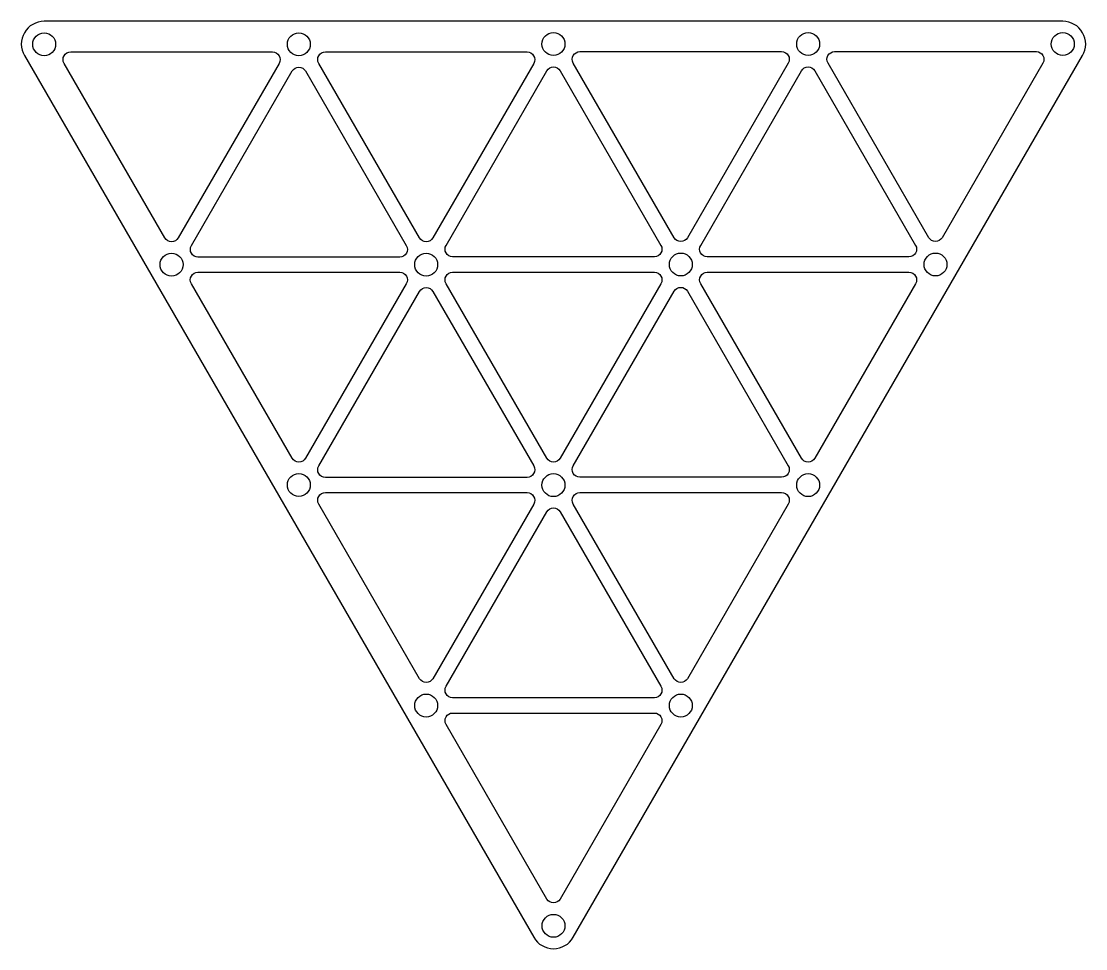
# Model space of a CAD drawing. Extents: x -3 to 136, y -121 to 0.
import ezdxf

# ---------------------------------------------------------------- set-up
doc = ezdxf.new("R2010")
doc.units = 0
doc.layers.get('0').update_dxf_attribs({"linetype": 'CONTINUOUS'})

msp = doc.modelspace()

# ---------------------------------------------------------------- linework, layer by layer
for points in [[(0, 0, 0.57735), (-2.6, -4.5), (64.07, -119.97, 0.57735), (69.26, -119.97), (135.93, -4.5, 0.57735), (133.33, 0)], [(3.47, -4.01), (29.87, -4.01, -0.57735), (30.74, -5.51), (17.53, -28.38, -0.57735), (15.8, -28.38), (2.6, -5.51, -0.57735)], [(36.8, -4.01), (63.2, -4.01, -0.57735), (64.07, -5.51), (50.87, -28.38, -0.57735), (49.14, -28.38), (35.93, -5.51, -0.57735)], [(70.13, -3.98), (96.53, -3.98, -0.57735), (97.4, -5.48), (84.2, -28.35, -0.57735), (82.46, -28.35), (69.26, -5.48, -0.57735)], [(103.46, -3.98), (129.87, -3.98, -0.57735), (130.73, -5.48), (117.53, -28.35, -0.57735), (115.8, -28.35), (102.6, -5.48, -0.57735)], [(19.27, -29.38), (32.47, -6.51, -0.57735), (34.2, -6.51), (47.4, -29.38, -0.57735), (46.54, -30.88), (20.13, -30.88, -0.57735)], [(52.6, -29.35), (65.8, -6.48, -0.57735), (67.53, -6.48), (80.73, -29.35, -0.57735), (79.87, -30.85), (53.46, -30.85, -0.57735)], [(85.93, -29.35), (99.13, -6.48, -0.57735), (100.86, -6.48), (114.07, -29.35, -0.57735), (113.2, -30.85), (86.79, -30.85, -0.57735)], [(20.13, -32.87), (46.54, -32.87, -0.57735), (47.4, -34.37), (34.2, -57.23, -0.57735), (32.47, -57.23), (19.26, -34.37, -0.57735)], [(53.46, -32.87), (79.87, -32.87, -0.57735), (80.73, -34.37), (67.53, -57.23, -0.57735), (65.8, -57.23), (52.6, -34.37, -0.57735)], [(86.8, -32.87), (113.2, -32.87, -0.57735), (114.07, -34.37), (100.87, -57.23, -0.57735), (99.13, -57.23), (85.93, -34.37, -0.57735)], [(35.93, -58.24), (49.14, -35.38, -0.57735), (50.87, -35.38), (64.07, -58.24, -0.57735), (63.2, -59.74), (36.8, -59.74, -0.57735)], [(69.26, -58.22), (82.46, -35.35, -0.57735), (84.2, -35.35), (97.4, -58.22, -0.57735), (96.53, -59.72), (70.13, -59.72, -0.57735)], [(36.8, -61.73), (63.2, -61.73, -0.57735), (64.07, -63.23), (50.87, -86.1, -0.57735), (49.13, -86.1), (35.93, -63.23, -0.57735)], [(70.13, -61.73), (96.53, -61.73, -0.57735), (97.4, -63.23), (84.2, -86.1, -0.57735), (82.47, -86.1), (69.26, -63.23, -0.57735)], [(52.6, -87.1), (65.8, -64.23, -0.57735), (67.53, -64.23), (80.73, -87.1, -0.57735), (79.87, -88.6), (53.46, -88.6, -0.57735)], [(53.46, -90.6), (79.87, -90.6, -0.57735), (80.73, -92.1), (67.53, -114.97, -0.57735), (65.8, -114.97), (52.6, -92.1, -0.57735)]]:
    msp.add_lwpolyline(points, format="xyb", close=True)
for centre in [(0, -3.01), (33.33, -3.01), (66.66, -2.98), (100, -2.98), (133.33, -2.98), (16.67, -31.87), (50, -31.87), (83.33, -31.85), (116.67, -31.85), (33.33, -60.73), (66.66, -60.75), (100, -60.75), (50, -89.62), (83.33, -89.62), (66.67, -118.47)]:
    msp.add_circle(centre, 1.5)

doc.saveas('drawing.dxf')
